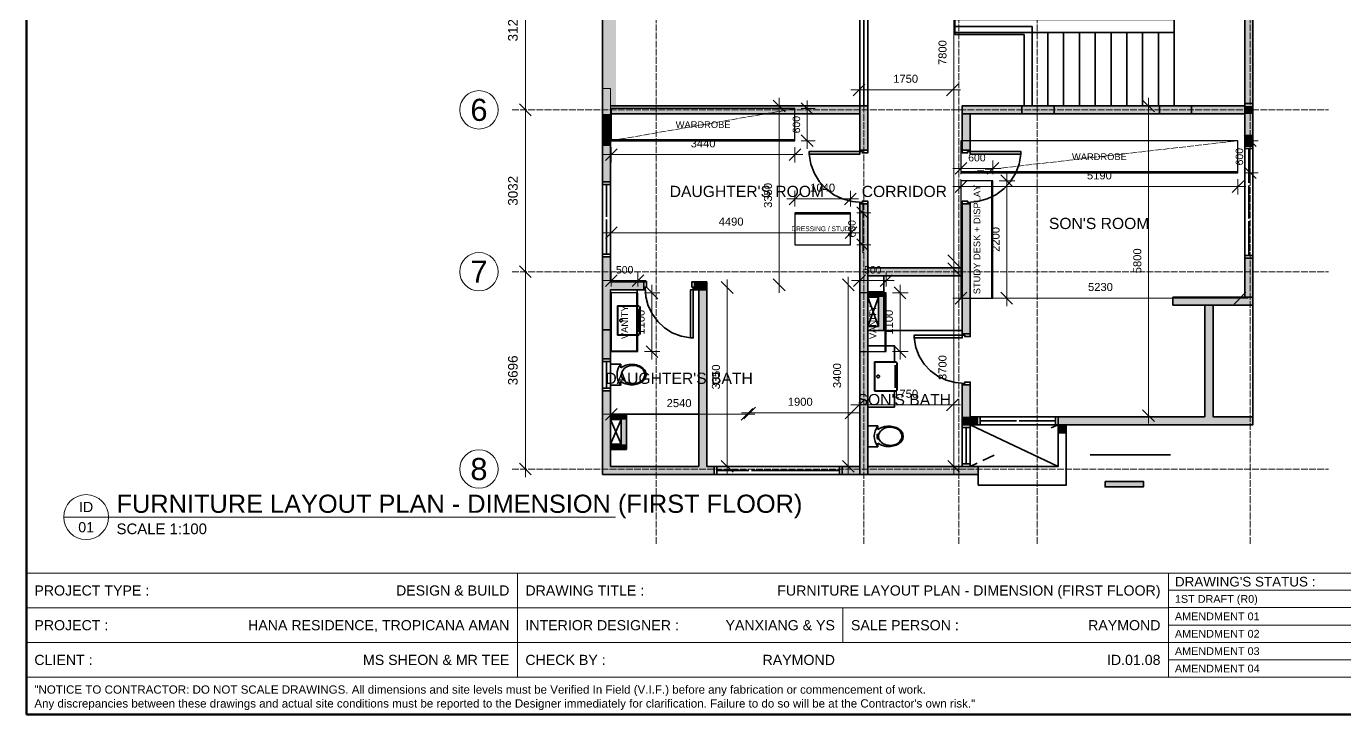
# Model space of a CAD drawing. Header units: millimetres. Extents: x 5 to 415, y 5 to 292.
# Drawn here: x 5 to 252, y 5 to 133.9 of the extents above; entities that cross this region are included whole.
import ezdxf
from ezdxf.enums import TextEntityAlignment as Align

# ---------------------------------------------------------------- set-up
doc = ezdxf.new("R2010")
doc.units = ezdxf.units.MM
doc.linetypes.add('DASHED', pattern=[1.524, 1.27, -0.254])
for name, color, linetype, lineweight in [('0-SHEET', 7, 'CONTINUOUS', 50), ('0-TITLE', 7, 'CONTINUOUS', 18), ('0-TITLE-TXT', 7, 'CONTINUOUS', 13), ('A-GRID', 8, 'DASHED', 13), ('A-GRID-TAG', 7, 'CONTINUOUS', 18), ('A-WALL', 250, 'CONTINUOUS', 35), ('A-WALL-FILL', 250, 'CONTINUOUS', 0), ('A-WIND', 7, 'CONTINUOUS', 13), ('I-DIM', 5, 'CONTINUOUS', 13), ('I-JOIN', 6, 'CONTINUOUS', 25), ('I-JOIN-HIDDEN', 6, 'DASHED', 13), ('I-ROOM', 7, 'CONTINUOUS', 13), ('I-TEXT', 7, 'CONTINUOUS', 13)]:
    doc.layers.add(name, color=color, linetype=linetype, lineweight=lineweight)
doc.styles.get("Standard").update_dxf_attribs({"font": 'arial.ttf'})

msp = doc.modelspace()

# ---------------------------------------------------------------- hatches: boundary and pattern name
at = {"layer": 'A-WALL-FILL', "true_color": 0x4d4d4d}
h = msp.add_hatch(color=7, dxfattribs=at)
h.dxf.hatch_style = 1
h.paths.add_polyline_path([(115.45, 176.39), (112.97, 176.39), (115.45, 119.01), (115.45, 176.39)])
h = msp.add_hatch(color=7, dxfattribs=at)
h.dxf.hatch_style = 1
h.paths.add_polyline_path([(112.97, 176.39), (115.45, 119.01), (112.97, 119.01), (112.97, 176.39)])
h = msp.add_hatch(color=7, dxfattribs=at)
h.dxf.hatch_style = 1
h.paths.add_polyline_path([(234.8, 148.73), (233.3, 148.73), (234.8, 119.01), (234.8, 148.73)])
h = msp.add_hatch(color=7, dxfattribs=at)
h.dxf.hatch_style = 1
h.paths.add_polyline_path([(233.3, 148.73), (234.8, 119.01), (233.3, 119.01), (233.3, 148.73)])
h = msp.add_hatch(color=7, dxfattribs=at)
h.dxf.hatch_style = 1
h.paths.add_polyline_path([(114.47, 114.28), (114.47, 122.28), (112.97, 114.28), (114.47, 114.28)])
h = msp.add_hatch(color=7, dxfattribs=at)
h.dxf.hatch_style = 1
h.paths.add_polyline_path([(114.47, 122.28), (112.97, 114.28), (112.97, 122.28), (114.47, 122.28)])
h = msp.add_hatch(color=7, dxfattribs=at)
h.dxf.hatch_style = 1
h.paths.add_polyline_path([(161.14, 119.01), (112.97, 119.01), (161.14, 117.51), (161.14, 119.01)])
h = msp.add_hatch(color=7, dxfattribs=at)
h.dxf.hatch_style = 1
h.paths.add_polyline_path([(112.97, 119.01), (161.14, 117.51), (112.97, 117.51), (112.97, 119.01)])
h = msp.add_hatch(color=7, dxfattribs=at)
h.dxf.hatch_style = 1
h.paths.add_polyline_path([(162.64, 119.01), (161.14, 119.01), (162.64, 110.71), (162.64, 119.01)])
h = msp.add_hatch(color=7, dxfattribs=at)
h.dxf.hatch_style = 1
h.paths.add_polyline_path([(161.14, 119.01), (162.64, 110.71), (161.14, 110.71), (161.14, 119.01)])
h = msp.add_hatch(color=7, dxfattribs=at)
h.dxf.hatch_style = 1
h.paths.add_polyline_path([(191.54, 119.01), (180.34, 119.01), (191.54, 117.51), (191.54, 119.01)])
h = msp.add_hatch(color=7, dxfattribs=at)
h.dxf.hatch_style = 1
h.paths.add_polyline_path([(180.34, 119.01), (191.54, 117.51), (180.34, 117.51), (180.34, 119.01)])
h = msp.add_hatch(color=7, dxfattribs=at)
h.dxf.hatch_style = 1
h.paths.add_polyline_path([(197.55, 117.51), (197.55, 119.01), (191.54, 117.51), (197.55, 117.51)])
h = msp.add_hatch(color=7, dxfattribs=at)
h.dxf.hatch_style = 1
h.paths.add_polyline_path([(197.55, 119.01), (191.54, 117.51), (191.54, 119.01), (197.55, 119.01)])
h = msp.add_hatch(color=7, dxfattribs=at)
h.dxf.hatch_style = 1
h.paths.add_polyline_path([(217.3, 119.01), (197.55, 119.01), (217.3, 117.51), (217.3, 119.01)])
h = msp.add_hatch(color=7, dxfattribs=at)
h.dxf.hatch_style = 1
h.paths.add_polyline_path([(197.55, 119.01), (217.3, 117.51), (197.55, 117.51), (197.55, 119.01)])
h = msp.add_hatch(color=7, dxfattribs=at)
h.dxf.hatch_style = 1
h.paths.add_polyline_path([(223.3, 117.51), (223.3, 119.01), (217.3, 117.51), (223.3, 117.51)])
h = msp.add_hatch(color=7, dxfattribs=at)
h.dxf.hatch_style = 1
h.paths.add_polyline_path([(223.3, 119.01), (217.3, 117.51), (217.3, 119.01), (223.3, 119.01)])
h = msp.add_hatch(color=7, dxfattribs=at)
h.dxf.hatch_style = 1
h.paths.add_polyline_path([(233.3, 119.01), (223.3, 119.01), (233.3, 117.51), (233.3, 119.01)])
h = msp.add_hatch(color=7, dxfattribs=at)
h.dxf.hatch_style = 1
h.paths.add_polyline_path([(223.3, 119.01), (233.3, 117.51), (223.3, 117.51), (223.3, 119.01)])
h = msp.add_hatch(color=7, dxfattribs=at)
h.dxf.hatch_style = 1
h.paths.add_polyline_path([(233.3, 113.49), (234.8, 113.49), (233.3, 119.48), (233.3, 113.49)])
h = msp.add_hatch(color=7, dxfattribs=at)
h.dxf.hatch_style = 1
h.paths.add_polyline_path([(234.8, 113.49), (233.3, 119.48), (234.8, 119.48), (234.8, 113.49)])
h = msp.add_hatch(color=7, dxfattribs=at)
h.dxf.hatch_style = 1
h.paths.add_polyline_path([(234.8, 119.01), (233.3, 119.01), (234.8, 117.51), (234.8, 119.01)])
h = msp.add_hatch(color=7, dxfattribs=at)
h.dxf.hatch_style = 1
h.paths.add_polyline_path([(233.3, 119.01), (234.8, 117.51), (233.3, 117.51), (233.3, 119.01)])
h = msp.add_hatch(color=7, dxfattribs=at)
h.dxf.hatch_style = 1
h.paths.add_polyline_path([(114.47, 117.51), (112.97, 117.51), (114.47, 114.75), (114.47, 117.51)])
h = msp.add_hatch(color=7, dxfattribs=at)
h.dxf.hatch_style = 1
h.paths.add_polyline_path([(112.97, 117.51), (114.47, 114.75), (112.97, 114.75), (112.97, 117.51)])
h = msp.add_hatch(color=7, dxfattribs=at)
h.dxf.hatch_style = 1
h.paths.add_polyline_path([(181.84, 117.51), (180.34, 117.51), (181.84, 110.71), (181.84, 117.51)])
h = msp.add_hatch(color=7, dxfattribs=at)
h.dxf.hatch_style = 1
h.paths.add_polyline_path([(180.34, 117.51), (181.84, 110.71), (180.34, 110.71), (180.34, 117.51)])
h = msp.add_hatch(color=7, dxfattribs=at)
h.dxf.hatch_style = 1
h.paths.add_polyline_path([(234.8, 117.51), (233.3, 117.51), (234.8, 111.5), (234.8, 117.51)])
h = msp.add_hatch(color=7, dxfattribs=at)
h.dxf.hatch_style = 1
h.paths.add_polyline_path([(233.3, 117.51), (234.8, 111.5), (233.3, 111.5), (233.3, 117.51)])
h = msp.add_hatch(color=7, dxfattribs=at)
h.dxf.hatch_style = 1
h.paths.add_polyline_path([(114.47, 114.75), (112.97, 114.75), (114.47, 114.28), (114.47, 114.75)])
h = msp.add_hatch(color=7, dxfattribs=at)
h.dxf.hatch_style = 1
h.paths.add_polyline_path([(112.97, 114.75), (114.47, 114.28), (112.97, 114.28), (112.97, 114.75)])
h = msp.add_hatch(color=7, dxfattribs=at)
h.dxf.hatch_style = 1
h.paths.add_polyline_path([(114.47, 114.28), (112.97, 114.28), (114.47, 111.5), (114.47, 114.28)])
h = msp.add_hatch(color=7, dxfattribs=at)
h.dxf.hatch_style = 1
h.paths.add_polyline_path([(112.97, 114.28), (114.47, 111.5), (112.97, 111.5), (112.97, 114.28)])
h = msp.add_hatch(color=7, dxfattribs=at)
h.dxf.hatch_style = 1
h.paths.add_polyline_path([(114.47, 111.5), (112.97, 111.5), (114.47, 104.77), (114.47, 111.5)])
h = msp.add_hatch(color=7, dxfattribs=at)
h.dxf.hatch_style = 1
h.paths.add_polyline_path([(112.97, 111.5), (114.47, 104.77), (112.97, 104.77), (112.97, 111.5)])
h = msp.add_hatch(color=7, dxfattribs=at)
h.dxf.hatch_style = 1
h.paths.add_polyline_path([(234.8, 113.49), (233.3, 113.49), (234.8, 111.5), (234.8, 113.49)])
h = msp.add_hatch(color=7, dxfattribs=at)
h.dxf.hatch_style = 1
h.paths.add_polyline_path([(233.3, 113.49), (234.8, 111.5), (233.3, 111.5), (233.3, 113.49)])
h = msp.add_hatch(color=7, dxfattribs=at)
h.dxf.hatch_style = 1
h.paths.add_polyline_path([(162.64, 100.7), (161.14, 100.7), (162.64, 49.99), (162.64, 100.7)])
h = msp.add_hatch(color=7, dxfattribs=at)
h.dxf.hatch_style = 1
h.paths.add_polyline_path([(161.14, 100.7), (162.64, 49.99), (161.14, 49.99), (161.14, 100.7)])
h = msp.add_hatch(color=7, dxfattribs=at)
h.dxf.hatch_style = 1
h.paths.add_polyline_path([(181.84, 100.7), (180.34, 100.7), (181.84, 76.3), (181.84, 100.7)])
h = msp.add_hatch(color=7, dxfattribs=at)
h.dxf.hatch_style = 1
h.paths.add_polyline_path([(180.34, 100.7), (181.84, 76.3), (180.34, 76.3), (180.34, 100.7)])
h = msp.add_hatch(color=7, dxfattribs=at)
h.dxf.hatch_style = 1
h.paths.add_polyline_path([(114.47, 90.77), (112.97, 90.77), (114.47, 86.07), (114.47, 90.77)])
h = msp.add_hatch(color=7, dxfattribs=at)
h.dxf.hatch_style = 1
h.paths.add_polyline_path([(112.97, 90.77), (114.47, 86.07), (112.97, 86.07), (112.97, 90.77)])
h = msp.add_hatch(color=7, dxfattribs=at)
h.dxf.hatch_style = 1
h.paths.add_polyline_path([(234.8, 90.5), (233.3, 90.5), (234.8, 83.2), (234.8, 90.5)])
h = msp.add_hatch(color=7, dxfattribs=at)
h.dxf.hatch_style = 1
h.paths.add_polyline_path([(233.3, 90.5), (234.8, 83.2), (233.3, 83.2), (233.3, 90.5)])
h = msp.add_hatch(color=7, dxfattribs=at)
h.dxf.hatch_style = 1
h.paths.add_polyline_path([(180.34, 88.7), (162.64, 88.7), (180.34, 87.2), (180.34, 88.7)])
h = msp.add_hatch(color=7, dxfattribs=at)
h.dxf.hatch_style = 1
h.paths.add_polyline_path([(162.64, 88.7), (180.34, 87.2), (162.64, 87.2), (162.64, 88.7)])
h = msp.add_hatch(color=7, dxfattribs=at)
h.dxf.hatch_style = 1
h.paths.add_polyline_path([(120.71, 86.07), (112.97, 86.07), (120.71, 84.57), (120.71, 86.07)])
h = msp.add_hatch(color=7, dxfattribs=at)
h.dxf.hatch_style = 1
h.paths.add_polyline_path([(112.97, 86.07), (120.71, 84.57), (112.97, 84.57), (112.97, 86.07)])
h = msp.add_hatch(color=7, dxfattribs=at)
h.dxf.hatch_style = 1
h.paths.add_polyline_path([(114.47, 84.57), (112.97, 84.57), (114.47, 77.06), (114.47, 84.57)])
h = msp.add_hatch(color=7, dxfattribs=at)
h.dxf.hatch_style = 1
h.paths.add_polyline_path([(112.97, 84.57), (114.47, 77.06), (112.97, 77.06), (112.97, 84.57)])
h = msp.add_hatch(color=7, dxfattribs=at)
h.dxf.hatch_style = 1
h.paths.add_polyline_path([(132.52, 86.07), (130.21, 86.07), (132.52, 84.57), (132.52, 86.07)])
h = msp.add_hatch(color=7, dxfattribs=at)
h.dxf.hatch_style = 1
h.paths.add_polyline_path([(130.21, 86.07), (132.52, 84.57), (130.21, 84.57), (130.21, 86.07)])
h = msp.add_hatch(color=7, dxfattribs=at)
h.dxf.hatch_style = 1
h.paths.add_polyline_path([(132.52, 84.57), (131.02, 84.57), (132.52, 51.49), (132.52, 84.57)])
h = msp.add_hatch(color=7, dxfattribs=at)
h.dxf.hatch_style = 1
h.paths.add_polyline_path([(131.02, 84.57), (132.52, 51.49), (131.02, 51.49), (131.02, 84.57)])
h = msp.add_hatch(color=7, dxfattribs=at)
h.dxf.hatch_style = 1
h.paths.add_polyline_path([(165.64, 84.2), (162.64, 84.2), (165.64, 83.2), (165.64, 84.2)])
h = msp.add_hatch(color=7, dxfattribs=at)
h.dxf.hatch_style = 1
h.paths.add_polyline_path([(162.64, 84.2), (165.64, 83.2), (162.64, 83.2), (162.64, 84.2)])
h = msp.add_hatch(color=7, dxfattribs=at)
h.dxf.hatch_style = 1
h.paths.add_polyline_path([(165.64, 83.2), (164.64, 83.2), (165.64, 76.95), (165.64, 83.2)])
h = msp.add_hatch(color=7, dxfattribs=at)
h.dxf.hatch_style = 1
h.paths.add_polyline_path([(164.64, 83.2), (165.64, 76.95), (164.64, 76.95), (164.64, 83.2)])
h = msp.add_hatch(color=7, dxfattribs=at)
h.dxf.hatch_style = 1
h.paths.add_polyline_path([(234.8, 83.19), (219.8, 83.19), (234.8, 81.7), (234.8, 83.19)])
h = msp.add_hatch(color=7, dxfattribs=at)
h.dxf.hatch_style = 1
h.paths.add_polyline_path([(219.8, 83.19), (234.8, 81.7), (219.8, 81.7), (219.8, 83.19)])
h = msp.add_hatch(color=7, dxfattribs=at)
h.dxf.hatch_style = 1
h.paths.add_polyline_path([(227.34, 81.7), (225.83, 81.7), (227.34, 66.8), (227.34, 81.7)])
h = msp.add_hatch(color=7, dxfattribs=at)
h.dxf.hatch_style = 1
h.paths.add_polyline_path([(225.83, 81.7), (227.34, 66.8), (225.83, 66.8), (225.83, 81.7)])
h = msp.add_hatch(color=7, dxfattribs=at)
h.dxf.hatch_style = 1
h.paths.add_polyline_path([(234.8, 83.2), (231.06, 83.2), (234.8, 83.19), (234.8, 83.2)])
h = msp.add_hatch(color=7, dxfattribs=at)
h.dxf.hatch_style = 1
h.paths.add_polyline_path([(231.06, 83.2), (234.8, 83.19), (231.06, 83.19), (231.06, 83.2)])
h = msp.add_hatch(color=7, dxfattribs=at)
h.dxf.hatch_style = 1
h.paths.add_polyline_path([(114.47, 77.06), (112.97, 77.06), (114.47, 71.67), (114.47, 77.06)])
h = msp.add_hatch(color=7, dxfattribs=at)
h.dxf.hatch_style = 1
h.paths.add_polyline_path([(112.97, 77.06), (114.47, 71.67), (112.97, 71.67), (112.97, 77.06)])
h = msp.add_hatch(color=7, dxfattribs=at)
h.dxf.hatch_style = 1
h.paths.add_polyline_path([(181.84, 66.8), (180.34, 66.8), (181.84, 60.79), (181.84, 66.8)])
h = msp.add_hatch(color=7, dxfattribs=at)
h.dxf.hatch_style = 1
h.paths.add_polyline_path([(180.34, 66.8), (181.84, 60.79), (180.34, 60.79), (180.34, 66.8)])
h = msp.add_hatch(color=7, dxfattribs=at)
h.dxf.hatch_style = 1
h.paths.add_polyline_path([(227.34, 66.8), (225.83, 66.8), (227.34, 60.79), (227.34, 66.8)])
h = msp.add_hatch(color=7, dxfattribs=at)
h.dxf.hatch_style = 1
h.paths.add_polyline_path([(225.83, 66.8), (227.34, 60.79), (225.83, 60.79), (225.83, 66.8)])
h = msp.add_hatch(color=7, dxfattribs=at)
h.dxf.hatch_style = 1
h.paths.add_polyline_path([(114.47, 65.67), (112.97, 65.67), (114.47, 51.49), (114.47, 65.67)])
h = msp.add_hatch(color=7, dxfattribs=at)
h.dxf.hatch_style = 1
h.paths.add_polyline_path([(112.97, 65.67), (114.47, 51.49), (112.97, 51.49), (112.97, 65.67)])
h = msp.add_hatch(color=7, dxfattribs=at)
h.dxf.hatch_style = 1
h.paths.add_polyline_path([(117.47, 61.27), (114.47, 61.27), (117.47, 60.26), (117.47, 61.27)])
h = msp.add_hatch(color=7, dxfattribs=at)
h.dxf.hatch_style = 1
h.paths.add_polyline_path([(114.47, 61.27), (117.47, 60.26), (114.47, 60.26), (114.47, 61.27)])
h = msp.add_hatch(color=7, dxfattribs=at)
h.dxf.hatch_style = 1
h.paths.add_polyline_path([(117.47, 60.26), (116.46, 60.26), (117.47, 60.26)])
h = msp.add_hatch(color=7, dxfattribs=at)
h.dxf.hatch_style = 1
h.paths.add_polyline_path([(116.46, 60.26), (117.47, 60.26), (116.97, 60.26), (116.46, 60.26)])
h = msp.add_hatch(color=7, dxfattribs=at)
h.dxf.hatch_style = 1
h.paths.add_polyline_path([(116.97, 60.26), (116.46, 60.26), (117.47, 60.25), (116.97, 60.26)])
h = msp.add_hatch(color=7, dxfattribs=at)
h.dxf.hatch_style = 1
h.paths.add_polyline_path([(116.46, 60.26), (117.47, 60.25), (116.46, 60.25), (116.46, 60.26)])
h = msp.add_hatch(color=7, dxfattribs=at)
h.dxf.hatch_style = 1
h.paths.add_polyline_path([(117.47, 60.25), (116.46, 60.25), (117.47, 55.65), (117.47, 60.25)])
h = msp.add_hatch(color=7, dxfattribs=at)
h.dxf.hatch_style = 1
h.paths.add_polyline_path([(116.46, 60.25), (117.47, 55.65), (116.46, 55.65), (116.46, 60.25)])
h = msp.add_hatch(color=7, dxfattribs=at)
h.dxf.hatch_style = 1
h.paths.add_polyline_path([(117.47, 60.26), (117.47, 60.25), (117.47, 60.26)])
h = msp.add_hatch(color=7, dxfattribs=at)
h.dxf.hatch_style = 1
h.paths.add_polyline_path([(183.24, 60.79), (180.34, 60.79), (183.24, 59.29), (183.24, 60.79)])
h = msp.add_hatch(color=7, dxfattribs=at)
h.dxf.hatch_style = 1
h.paths.add_polyline_path([(180.34, 60.79), (183.24, 59.29), (180.34, 59.29), (180.34, 60.79)])
h = msp.add_hatch(color=7, dxfattribs=at)
h.dxf.hatch_style = 1
h.paths.add_polyline_path([(234.8, 60.79), (198.33, 60.79), (234.8, 59.29), (234.8, 60.79)])
h = msp.add_hatch(color=7, dxfattribs=at)
h.dxf.hatch_style = 1
h.paths.add_polyline_path([(198.33, 60.79), (234.8, 59.29), (198.33, 59.29), (198.33, 60.79)])
h = msp.add_hatch(color=7, dxfattribs=at)
h.dxf.hatch_style = 1
h.paths.add_polyline_path([(199.83, 59.29), (198.33, 59.29), (199.83, 57.77), (199.83, 59.29)])
h = msp.add_hatch(color=7, dxfattribs=at)
h.dxf.hatch_style = 1
h.paths.add_polyline_path([(198.33, 59.29), (199.83, 57.77), (198.33, 57.77), (198.33, 59.29)])
h = msp.add_hatch(color=7, dxfattribs=at)
h.dxf.hatch_style = 1
h.paths.add_polyline_path([(117.47, 55.65), (114.47, 55.65), (117.47, 54.65), (117.47, 55.65)])
h = msp.add_hatch(color=7, dxfattribs=at)
h.dxf.hatch_style = 1
h.paths.add_polyline_path([(114.47, 55.65), (117.47, 54.65), (114.47, 54.65), (114.47, 55.65)])
h = msp.add_hatch(color=7, dxfattribs=at)
h.dxf.hatch_style = 1
h.paths.add_polyline_path([(133.87, 51.49), (112.97, 51.49), (133.87, 49.99), (133.87, 51.49)])
h = msp.add_hatch(color=7, dxfattribs=at)
h.dxf.hatch_style = 1
h.paths.add_polyline_path([(112.97, 51.49), (133.87, 49.99), (112.97, 49.99), (112.97, 51.49)])
h = msp.add_hatch(color=7, dxfattribs=at)
h.dxf.hatch_style = 1
h.paths.add_polyline_path([(161.14, 51.49), (157.87, 51.49), (161.14, 49.99), (161.14, 51.49)])
h = msp.add_hatch(color=7, dxfattribs=at)
h.dxf.hatch_style = 1
h.paths.add_polyline_path([(157.87, 51.49), (161.14, 49.99), (157.87, 49.99), (157.87, 51.49)])
h = msp.add_hatch(color=7, dxfattribs=at)
h.dxf.hatch_style = 1
h.paths.add_polyline_path([(183.34, 51.49), (162.64, 51.49), (183.34, 49.99), (183.34, 51.49)])
h = msp.add_hatch(color=7, dxfattribs=at)
h.dxf.hatch_style = 1
h.paths.add_polyline_path([(162.64, 51.49), (183.34, 49.99), (162.64, 49.99), (162.64, 51.49)])
h = msp.add_hatch(color=7, dxfattribs=at)
h.dxf.hatch_style = 1
h.paths.add_polyline_path([(214.3, 48.67), (207.11, 48.67), (214.3, 47.64), (214.3, 48.67)])
h = msp.add_hatch(color=7, dxfattribs=at)
h.dxf.hatch_style = 1
h.paths.add_polyline_path([(207.11, 48.67), (214.3, 47.64), (207.11, 47.64), (207.11, 48.67)])

# ---------------------------------------------------------------- linework, layer by layer
at = {"layer": '0-SHEET'}
msp.add_lwpolyline([(5, 5), (415, 5), (415, 292), (5, 292)], close=True, dxfattribs=at)
at = {"layer": '0-TITLE'}
for p, q in [((5, 31.5), (415, 31.5)), ((97, 12), (97, 31.5)), ((219, 12), (219, 31.5)), ((219, 28.3), (287, 28.3)), ((5, 25), (219, 25)), ((158, 18.5), (158, 25)), ((219, 25.04), (287, 25.04)), ((219, 21.78), (287, 21.78)), ((5, 18.5), (219, 18.5)), ((219, 18.52), (287, 18.52)), ((219, 15.26), (287, 15.26)), ((5, 12), (415, 12))]:
    msp.add_line(p, q, dxfattribs=at)
at = {"layer": 'A-GRID'}
for p, q in [((123, 37), (123, 272)), ((161.9, 37), (161.9, 272)), ((179.7, 37), (179.7, 272)), ((194.4, 37), (194.4, 272)), ((234.3, 37), (234.3, 272)), ((96, 118.28), (249, 118.28)), ((96, 87.96), (249, 87.96)), ((96, 51), (249, 51))]:
    msp.add_line(p, q, dxfattribs=at)
at = {"layer": 'A-GRID-TAG'}
for centre in [(89.8, 118.28), (89.8, 87.96), (89.8, 51)]:
    msp.add_circle(centre, 3.6, dxfattribs=at)
at = {"layer": 'A-WALL'}
for points in [[(112.97, 49.99), (112.97, 201.88)], [(234.8, 117.51), (234.8, 171.24)], [(115.45, 166.43), (161.89, 166.43), (161.89, 119.01)], [(161.14, 165.68), (161.14, 119.01), (161.14, 110.71)], [(162.64, 167.18), (162.64, 110.71)], [(233.3, 148.73), (233.3, 119.01)], [(178.95, 135.22), (178.95, 132.77), (220.05, 132.77), (220.05, 135.22), (178.95, 135.22)], [(193.44, 133.91), (178.95, 133.91), (178.95, 132.4)], [(193.44, 119.01), (193.44, 133.91)], [(191.94, 132.4), (178.95, 132.4)], [(180.34, 119.01), (191.94, 119.01), (191.94, 132.4)], [(196.39, 132.77), (196.39, 119.01), (193.44, 119.01), (193.44, 132.77), (196.39, 132.77)], [(199.35, 132.77), (199.35, 119.01), (196.39, 119.01), (196.39, 132.77), (199.35, 132.77)], [(202.31, 132.77), (202.31, 119.01), (199.35, 119.01), (199.35, 132.77), (202.31, 132.77)], [(205.27, 132.77), (205.27, 119.01), (202.31, 119.01), (202.31, 132.77), (205.27, 132.77)], [(208.23, 132.77), (208.23, 119.01), (205.27, 119.01), (205.27, 132.77), (208.23, 132.77)], [(211.18, 132.77), (211.18, 119.01), (208.23, 119.01), (208.23, 132.77), (211.18, 132.77)], [(214.14, 132.77), (214.14, 119.01), (211.18, 119.01), (211.18, 132.77), (214.14, 132.77)], [(217.1, 132.77), (217.1, 119.01), (214.14, 119.01), (214.14, 132.77), (217.1, 132.77)], [(220.05, 132.77), (220.05, 119.01), (217.1, 119.01), (217.1, 132.77), (220.05, 132.77)], [(162.64, 119.01), (114.47, 119.01)], [(233.3, 119.01), (180.34, 119.01)], [(180.34, 110.71), (180.34, 119.01)], [(197.55, 117.51), (191.54, 117.51), (191.54, 119.01), (197.55, 119.01), (197.55, 117.51)], [(223.3, 117.51), (217.3, 117.51), (217.3, 119.01), (223.3, 119.01), (223.3, 117.51)], [(223.3, 117.51), (223.3, 119.01)], [(233.3, 113.49), (233.3, 119.48), (234.8, 119.48), (234.8, 113.49), (233.3, 113.49)], [(233.3, 119.01), (233.3, 83.2)], [(161.14, 117.51), (114.47, 117.51)], [(114.47, 86.07), (114.47, 117.51)], [(233.3, 117.51), (180.34, 117.51)], [(181.84, 110.71), (181.84, 117.51)], [(191.34, 117.51), (198.84, 117.51)], [(233.3, 118.49), (233.3, 116.99)], [(234.8, 117.51), (234.8, 81.7)], [(233.3, 111.5), (234.8, 111.5)], [(233.3, 111.01), (233.3, 111.5), (234.8, 111.5), (234.8, 111.01), (233.3, 111.01)], [(151.64, 109.96), (161.14, 109.96), (161.14, 110.45), (151.64, 110.45), (151.64, 109.96)], [(151.64, 109.96), (151.97, 108.08), (152.64, 106.34), (153.61, 104.8), (154.85, 103.46), (156.3, 102.38), (157.94, 101.58), (159.74, 101.09), (161.64, 100.95)], [(162.64, 110.71), (161.14, 110.71)], [(162.64, 110.71), (161.14, 110.71), (161.14, 110.45), (161.65, 110.45), (161.65, 110.2), (162.64, 110.2), (162.64, 110.71)], [(181.84, 110.71), (180.34, 110.71)], [(180.34, 110.71), (181.84, 110.71), (181.84, 110.45), (181.34, 110.45), (181.34, 110.2), (180.34, 110.2), (180.34, 110.71)], [(181.33, 100.95), (183.23, 101.09), (185.03, 101.58), (186.67, 102.38), (188.12, 103.46), (189.36, 104.8), (190.33, 106.34), (191, 108.08), (191.33, 109.96)], [(191.34, 109.96), (181.84, 109.96), (181.84, 110.45), (191.34, 110.45), (191.34, 109.96)], [(234.05, 111.01), (234.05, 104.58)], [(112.97, 104.77), (114.47, 104.77), (114.47, 90.77), (112.97, 90.77), (112.97, 104.77)], [(114.47, 104.28), (114.47, 104.77), (112.97, 104.77), (112.97, 104.28), (114.47, 104.28)], [(113.72, 104.28), (113.72, 98.27)], [(234.05, 104.09), (234.05, 97.92)], [(162.64, 100.7), (161.14, 100.7), (161.14, 100.95), (161.65, 100.95), (161.65, 101.2), (162.64, 101.2), (162.64, 100.7)], [(161.14, 100.7), (161.14, 49.99)], [(162.64, 100.7), (161.14, 100.7)], [(161.14, 100.7), (161.14, 95.7)], [(162.64, 100.7), (162.64, 49.99)], [(180.34, 100.7), (181.84, 100.7), (181.84, 100.95), (181.34, 100.95), (181.34, 101.2), (180.34, 101.2), (180.34, 100.7)], [(180.34, 75.55), (180.34, 100.7)], [(180.34, 100.7), (181.84, 100.7)], [(180.34, 100.7), (181.84, 100.7)], [(181.84, 75.8), (181.84, 100.7)], [(113.72, 97.77), (113.72, 91.27)], [(234.05, 97.42), (234.05, 91)], [(114.47, 90.77), (114.47, 91.27), (112.97, 91.27), (112.97, 90.77), (114.47, 90.77)], [(233.3, 90.5), (233.3, 91), (234.8, 91), (234.8, 90.5), (233.3, 90.5)], [(234.8, 90.5), (233.3, 90.5)], [(180.34, 88.7), (162.64, 88.7)], [(180.34, 87.2), (162.64, 87.2)], [(165.64, 84.2), (162.64, 84.2), (162.64, 87.2), (165.64, 87.2), (165.64, 84.2)], [(121.2, 86.07), (114.47, 86.07)], [(120.95, 84.57), (114.47, 84.57)], [(131.02, 51.49), (114.47, 51.49), (114.47, 84.57)], [(119.47, 81.57), (119.47, 84.57), (114.47, 84.57), (114.47, 73.07), (119.47, 73.07), (119.47, 76.07)], [(120.71, 86.07), (120.71, 84.57), (120.95, 84.57), (120.95, 85.07), (121.2, 85.07), (121.2, 86.07), (120.71, 86.07)], [(120.95, 85.07), (121.07, 83.27), (121.53, 81.57), (122.29, 80.02), (123.31, 78.63), (124.57, 77.46), (126.03, 76.54), (127.67, 75.9), (129.45, 75.57)], [(132.52, 84.57), (129.46, 84.57)], [(129.46, 75.57), (129.46, 84.57), (129.96, 84.57), (129.96, 75.57), (129.46, 75.57)], [(132.52, 86.07), (129.7, 86.07)], [(130.21, 86.07), (130.21, 84.57), (129.96, 84.57), (129.96, 85.07), (129.7, 85.07), (129.7, 86.07), (130.21, 86.07)], [(131.02, 51.49), (131.02, 84.57)], [(132.52, 51.49), (132.52, 86.07)], [(165.64, 76.95), (162.64, 76.95), (162.64, 84.2), (165.64, 84.2), (165.64, 76.95)], [(115.84, 81.57), (115.82, 81.57), (115.8, 81.57), (115.78, 81.56), (115.77, 81.55), (115.76, 81.53), (115.75, 81.51), (115.74, 81.5), (115.74, 81.48)], [(119.84, 81.57), (115.84, 81.57)], [(164.64, 77.7), (162.64, 77.7), (162.64, 83.2), (164.64, 83.2), (164.64, 77.7)], [(164.64, 77.7), (162.64, 83.2)], [(162.64, 77.7), (164.64, 83.2)], [(234.8, 83.2), (219.8, 83.2)], [(219.8, 83.2), (219.8, 81.7)], [(219.8, 81.7), (234.8, 81.7)], [(225.83, 81.7), (225.83, 60.79)], [(227.34, 81.7), (227.34, 60.79)], [(234.8, 60.79), (234.8, 81.7), (227.34, 81.7), (227.34, 60.79), (234.8, 60.79)], [(115.75, 81.47), (115.75, 76.17)], [(115.84, 81.5), (115.83, 81.5), (115.83, 81.5), (115.82, 81.5), (115.82, 81.5), (115.81, 81.49), (115.81, 81.49), (115.81, 81.48), (115.81, 81.48)], [(115.82, 81.47), (115.82, 76.17)], [(119.84, 81.5), (115.84, 81.5)], [(116.42, 79.08), (116.37, 79.07), (116.32, 79.06), (116.28, 79.04), (116.25, 79.01), (116.22, 78.97), (116.19, 78.93), (116.18, 78.88), (116.17, 78.83), (116.18, 78.78), (116.19, 78.73), (116.22, 78.69), (116.25, 78.65), (116.28, 78.62), (116.32, 78.6), (116.37, 78.59), (116.42, 78.58), (116.47, 78.59), (116.52, 78.6), (116.56, 78.62), (116.6, 78.65), (116.63, 78.69), (116.65, 78.73), (116.67, 78.78), (116.67, 78.83), (116.67, 78.88), (116.65, 78.93), (116.63, 78.97), (116.6, 79.01), (116.56, 79.04), (116.52, 79.06), (116.47, 79.07), (116.42, 79.08)], [(119.59, 76.72), (119.59, 80.92)], [(119.66, 76.72), (119.66, 80.92)], [(119.92, 76.22), (119.92, 81.42)], [(119.99, 76.22), (119.99, 81.42)], [(114.47, 77.06), (112.97, 77.06), (112.97, 71.67), (114.47, 71.67), (114.47, 77.06)], [(165.64, 76.95), (180.34, 76.95)], [(115.74, 76.18), (115.74, 76.16), (115.75, 76.14), (115.76, 76.12), (115.77, 76.11), (115.78, 76.09), (115.8, 76.08), (115.82, 76.08), (115.84, 76.08)], [(115.81, 76.18), (115.81, 76.17), (115.81, 76.16), (115.81, 76.16), (115.82, 76.16), (115.82, 76.15), (115.83, 76.15), (115.83, 76.15), (115.84, 76.15)], [(115.84, 76.14), (119.84, 76.14)], [(115.84, 76.07), (119.84, 76.07)], [(171.33, 75.55), (180.34, 75.55), (180.34, 76.05), (171.33, 76.05), (171.33, 75.55)], [(171.33, 75.55), (171.66, 73.77), (172.3, 72.14), (173.22, 70.67), (174.39, 69.41), (175.78, 68.39), (177.33, 67.63), (179.03, 67.18), (180.84, 67.05)], [(181.84, 76.3), (180.34, 76.3), (180.34, 76.05), (180.83, 76.05), (180.83, 75.8), (181.84, 75.8), (181.84, 76.3)], [(114.47, 71.67), (114.47, 65.67), (112.97, 65.67), (112.97, 71.67), (114.47, 71.67)], [(114.47, 71.16), (114.47, 71.67), (112.97, 71.67), (112.97, 71.16), (114.47, 71.16)], [(167.64, 71.09), (167.64, 74.09), (162.64, 74.09), (162.64, 62.59), (167.64, 62.59), (167.64, 65.59)], [(113.72, 66.16), (113.72, 71.16)], [(114.47, 66.69), (114.47, 70.64)], [(114.47, 70.64), (116.39, 70.64)], [(116.32, 70.54), (116.04, 70.12), (115.84, 69.66), (115.72, 69.18), (115.67, 68.7), (115.72, 68.21), (115.84, 67.73), (116.04, 67.27), (116.32, 66.85)], [(116.39, 70.64), (116.39, 69.95)], [(116.39, 67.44), (116.59, 67.29), (116.81, 67.15), (117.06, 67.04), (117.32, 66.95), (117.59, 66.87), (117.86, 66.82), (118.16, 66.79), (118.44, 66.78), (118.73, 66.8), (119.02, 66.83), (119.29, 66.88), (119.56, 66.96), (119.82, 67.06), (120.06, 67.17), (120.28, 67.31), (120.48, 67.46), (120.65, 67.62), (120.8, 67.8), (120.92, 67.99), (121.01, 68.18), (121.08, 68.38), (121.11, 68.59), (121.11, 68.79), (121.08, 69), (121.01, 69.2), (120.92, 69.39), (120.8, 69.58), (120.65, 69.76), (120.48, 69.92), (120.28, 70.07), (120.06, 70.2), (119.82, 70.32), (119.56, 70.41), (119.29, 70.49), (119.02, 70.55), (118.73, 70.59), (118.44, 70.59), (118.16, 70.59), (117.86, 70.56), (117.59, 70.51), (117.32, 70.43), (117.06, 70.33), (116.81, 70.22), (116.59, 70.09), (116.39, 69.95)], [(116.5, 68.69), (116.51, 68.49), (116.55, 68.29), (116.63, 68.1), (116.73, 67.91), (116.87, 67.74), (117.03, 67.58), (117.21, 67.43), (117.4, 67.3), (117.63, 67.19), (117.86, 67.1), (118.11, 67.04), (118.36, 67), (118.61, 66.98), (118.87, 66.98), (119.13, 67.02), (119.38, 67.07), (119.62, 67.15), (119.85, 67.25), (120.06, 67.36), (120.25, 67.5), (120.42, 67.66), (120.56, 67.82), (120.68, 68), (120.78, 68.19), (120.83, 68.39), (120.86, 68.59), (120.86, 68.79), (120.83, 68.99), (120.78, 69.19), (120.68, 69.38), (120.56, 69.56), (120.42, 69.73), (120.25, 69.88), (120.06, 70.02), (119.85, 70.14), (119.62, 70.23), (119.38, 70.31), (119.13, 70.37), (118.87, 70.39), (118.61, 70.4), (118.36, 70.38), (118.11, 70.34), (117.86, 70.27), (117.63, 70.18), (117.4, 70.08), (117.21, 69.95), (117.03, 69.8), (116.87, 69.65), (116.73, 69.47), (116.63, 69.28), (116.55, 69.09), (116.51, 68.89), (116.5, 68.69)], [(164.01, 71.09), (163.99, 71.09), (163.97, 71.08), (163.96, 71.08), (163.94, 71.06), (163.93, 71.05), (163.92, 71.03), (163.92, 71.01), (163.91, 70.99)], [(163.92, 70.99), (163.92, 65.69)], [(164.01, 71.02), (164.01, 71.02), (164, 71.02), (164, 71.02), (163.99, 71.01), (163.99, 71.01), (163.99, 71), (163.99, 71), (163.99, 70.99)], [(163.99, 70.99), (163.99, 65.69)], [(168.01, 71.09), (164.02, 71.09)], [(168.01, 71.02), (164.02, 71.02)], [(167.77, 66.24), (167.77, 70.44)], [(167.83, 66.24), (167.83, 70.44)], [(168.09, 65.74), (168.09, 70.94)], [(168.16, 65.74), (168.16, 70.94)], [(116.39, 66.69), (114.47, 66.69)], [(116.39, 67.44), (116.39, 66.69)], [(164.6, 68.6), (164.55, 68.59), (164.5, 68.58), (164.46, 68.55), (164.42, 68.52), (164.39, 68.49), (164.37, 68.44), (164.35, 68.4), (164.35, 68.35), (164.35, 68.3), (164.37, 68.25), (164.39, 68.21), (164.42, 68.17), (164.46, 68.14), (164.5, 68.12), (164.55, 68.1), (164.6, 68.1), (164.65, 68.1), (164.69, 68.12), (164.74, 68.14), (164.77, 68.17), (164.8, 68.21), (164.83, 68.25), (164.84, 68.3), (164.85, 68.35), (164.84, 68.4), (164.83, 68.44), (164.8, 68.49), (164.77, 68.52), (164.74, 68.55), (164.69, 68.58), (164.65, 68.59), (164.6, 68.6)], [(181.84, 66.8), (180.34, 66.8), (180.34, 67.05), (180.83, 67.05), (180.83, 67.29), (181.84, 67.29), (181.84, 66.8)], [(180.34, 59.29), (180.34, 67.05)], [(181.84, 60.79), (181.84, 67.29)], [(114.47, 65.67), (114.47, 66.16), (112.97, 66.16), (112.97, 65.67), (114.47, 65.67)], [(163.91, 65.69), (163.92, 65.67), (163.92, 65.66), (163.93, 65.64), (163.94, 65.62), (163.96, 65.61), (163.97, 65.6), (163.99, 65.6), (164.01, 65.59)], [(163.99, 65.69), (163.99, 65.69), (163.99, 65.68), (163.99, 65.68), (163.99, 65.67), (164, 65.67), (164, 65.67), (164.01, 65.67), (164.01, 65.67)], [(164.02, 65.66), (168.01, 65.66)], [(164.02, 65.59), (168.01, 65.59)], [(114.47, 60.26), (114.47, 61.27), (117.47, 61.27), (117.47, 54.65)], [(114.47, 60.26), (116.46, 60.26), (116.46, 55.65), (114.47, 55.65), (114.47, 60.26)], [(114.47, 55.65), (116.46, 60.26)], [(116.46, 55.65), (114.47, 60.26)], [(117.47, 61.27), (131.02, 61.27)], [(227.34, 60.79), (234.8, 60.79), (234.8, 59.29), (180.34, 59.29)], [(180.34, 51.49), (180.34, 59.29)], [(180.34, 58.79), (180.34, 59.29), (181.84, 59.29), (181.84, 58.79), (180.34, 58.79)], [(225.83, 60.79), (181.84, 60.79)], [(181.84, 59.29), (183.24, 59.29), (183.24, 60.79)], [(181.84, 51.49), (181.84, 59.29)], [(181.84, 59.29), (198.33, 51.49)], [(183.73, 59.29), (183.24, 59.29), (183.24, 60.79), (183.73, 60.79), (183.73, 59.29)], [(190.53, 60.04), (183.73, 60.04)], [(197.82, 60.04), (191.03, 60.04)], [(198.33, 59.29), (197.04, 58.69)], [(198.33, 59.29), (197.82, 59.29), (197.82, 60.79), (198.33, 60.79), (198.33, 59.29)], [(198.33, 60.79), (198.33, 59.29)], [(198.33, 57.77), (198.33, 59.29)], [(199.83, 49.99), (199.83, 59.29)], [(162.64, 55.13), (162.64, 59.08)], [(162.64, 59.08), (164.56, 59.08)], [(164.5, 58.98), (164.22, 58.56), (164.01, 58.1), (163.89, 57.62), (163.85, 57.13), (163.89, 56.64), (164.01, 56.16), (164.22, 55.71), (164.5, 55.28)], [(164.42, 56.72), (164.42, 57.47), (164.78, 57.62)], [(164.56, 59.08), (164.56, 58.38)], [(164.56, 55.87), (164.77, 55.72), (164.99, 55.59), (165.23, 55.48), (165.49, 55.38), (165.76, 55.31), (166.04, 55.25), (166.33, 55.22), (166.62, 55.22), (166.91, 55.23), (167.19, 55.26), (167.47, 55.32), (167.74, 55.4), (168, 55.5), (168.23, 55.61), (168.46, 55.74), (168.65, 55.89), (168.83, 56.06), (168.98, 56.23), (169.1, 56.42), (169.19, 56.62), (169.25, 56.82), (169.29, 57.02), (169.29, 57.23), (169.25, 57.44), (169.19, 57.63), (169.1, 57.83), (168.98, 58.01), (168.83, 58.19), (168.65, 58.36), (168.46, 58.51), (168.23, 58.64), (168, 58.75), (167.74, 58.86), (167.47, 58.93), (167.19, 58.98), (166.91, 59.02), (166.62, 59.04), (166.33, 59.02), (166.04, 58.99), (165.76, 58.94), (165.49, 58.86), (165.23, 58.77), (164.99, 58.66), (164.77, 58.53), (164.56, 58.38)], [(164.67, 57.13), (164.69, 56.92), (164.73, 56.72), (164.81, 56.53), (164.91, 56.34), (165.04, 56.17), (165.2, 56.01), (165.38, 55.86), (165.58, 55.74), (165.8, 55.63), (166.03, 55.55), (166.28, 55.48), (166.54, 55.44), (166.79, 55.42), (167.05, 55.43), (167.31, 55.45), (167.56, 55.51), (167.8, 55.59), (168.02, 55.68), (168.23, 55.8), (168.42, 55.93), (168.6, 56.09), (168.74, 56.26), (168.86, 56.44), (168.95, 56.63), (169.01, 56.83), (169.04, 57.02), (169.04, 57.23), (169.01, 57.43), (168.95, 57.62), (168.86, 57.81), (168.74, 58), (168.6, 58.16), (168.42, 58.32), (168.23, 58.45), (168.02, 58.57), (167.8, 58.67), (167.56, 58.75), (167.31, 58.8), (167.05, 58.83), (166.79, 58.83), (166.54, 58.82), (166.28, 58.78), (166.03, 58.71), (165.8, 58.63), (165.58, 58.52), (165.38, 58.39), (165.2, 58.24), (165.04, 58.08), (164.91, 57.91), (164.81, 57.72), (164.73, 57.53), (164.69, 57.33), (164.67, 57.13)], [(181.09, 51.99), (181.09, 58.79)], [(198.33, 57.77), (198.33, 51.49), (183.34, 51.49), (183.34, 49.99), (183.34, 48), (199.83, 48), (199.83, 57.77), (198.33, 57.77)], [(114.47, 55.65), (114.47, 54.65), (117.47, 54.65)], [(164.56, 55.13), (162.64, 55.13)], [(164.81, 56.53), (164.42, 56.72)], [(164.56, 55.87), (164.56, 55.13)], [(180.34, 51.49), (180.34, 51.99), (181.84, 51.99), (181.84, 51.49), (180.34, 51.49)], [(183.12, 52.1), (181.84, 51.49)], [(186.33, 53.62), (184.19, 52.61)], [(204.29, 53.68), (219.36, 53.68)], [(183.34, 49.99), (112.97, 49.99)], [(161.14, 51.49), (132.52, 51.49)], [(134.37, 51.49), (133.87, 51.49), (133.87, 49.99), (134.37, 49.99), (134.37, 51.49)], [(134.37, 50.74), (140.37, 50.74)], [(140.87, 50.74), (157.37, 50.74)], [(157.87, 51.49), (157.37, 51.49), (157.37, 49.99), (157.87, 49.99), (157.87, 51.49)], [(181.84, 51.49), (162.64, 51.49)], [(181.84, 51.49), (198.33, 51.49)], [(207.11, 48.67), (207.11, 47.64), (214.3, 47.64), (214.3, 48.67), (207.11, 48.67)]]:
    msp.add_lwpolyline(points, dxfattribs=at)
at = {"layer": 'A-WIND'}
msp.add_lwpolyline([(114.47, 122.28), (114.47, 114.28), (112.97, 114.28), (112.97, 122.28), (114.47, 122.28)], dxfattribs=at)
at = {"layer": 'I-DIM', "color": 5}
for p, q in [((178.75, 88.5), (178.75, 169.5)), ((159.5, 122), (180, 122)), ((159.9, 120.9), (162.1, 123.1)), ((177.4, 120.9), (179.6, 123.1)), ((147.15, 117.9), (144.95, 120.1)), ((146.05, 84), (146.05, 120.5)), ((216.35, 117.9), (214.15, 120.1)), ((215.25, 59.5), (215.25, 120.5)), ((113.5, 94.15), (115.7, 96.35)), ((158.4, 94.15), (160.6, 96.35)), ((113.1, 95.25), (161, 95.25)), ((179.85, 88.9), (177.65, 91.1)), ((179.85, 87.4), (177.65, 89.6)), ((178.75, 50), (178.75, 90)), ((136.3, 50), (136.3, 86.5)), ((147.15, 84.4), (144.95, 86.6)), ((160.1, 84.4), (157.9, 86.6)), ((159, 50), (159, 87)), ((137.4, 83.9), (135.2, 86.1)), ((179, 81.9), (181.2, 84.1)), ((231.3, 81.9), (233.5, 84.1)), ((178.6, 83), (233.9, 83)), ((113.5, 60.15), (115.7, 62.35)), ((138.9, 60.15), (141.1, 62.35)), ((139.4, 60.4), (141.6, 62.6)), ((158.4, 60.4), (160.6, 62.6)), ((159.5, 63), (180, 63)), ((159.9, 61.9), (162.1, 64.1)), ((177.4, 61.9), (179.6, 64.1)), ((216.35, 59.9), (214.15, 62.1)), ((113.1, 61.25), (141.5, 61.25)), ((139, 61.5), (161, 61.5)), ((137.4, 50.4), (135.2, 52.6)), ((160.1, 50.4), (157.9, 52.6)), ((179.85, 50.4), (177.65, 52.6))]:
    msp.add_line(p, q, dxfattribs=at)
at = {"layer": 'I-DIM'}
for p, q in [((98.5, 116.78), (98.5, 151)), ((99.6, 117.18), (97.4, 119.38)), ((99.6, 117.18), (97.4, 119.38)), ((98.5, 86.46), (98.5, 119.78)), ((152.4, 117.4), (150.2, 119.6)), ((151.3, 111), (151.3, 120)), ((150.2, 118.5), (152.8, 118.5)), ((234.3, 105), (234.3, 114)), ((114.6, 111.3), (114.6, 108.4)), ((149, 111.3), (149, 108.4)), ((152.4, 111.4), (150.2, 113.6)), ((150.2, 112.5), (152.8, 112.5)), ((235.4, 111.4), (233.2, 113.6)), ((233.2, 112.5), (235.8, 112.5)), ((113.1, 109.9), (150.5, 109.9)), ((113.5, 108.8), (115.7, 111)), ((147.9, 108.8), (150.1, 111)), ((180.1, 106.2), (180.1, 108.8)), ((186.1, 106.2), (186.1, 108.8)), ((178.6, 107.3), (187.6, 107.3)), ((179, 106.2), (181.2, 108.4)), ((185, 106.2), (187.2, 108.4)), ((188.7, 81.5), (188.7, 106.5)), ((235.4, 105.4), (233.2, 107.6)), ((233.2, 106.5), (235.8, 106.5)), ((178.6, 103.9), (233.5, 103.9)), ((179, 102.8), (181.2, 105)), ((180.1, 105.3), (180.1, 102.4)), ((187.3, 105), (190.2, 105)), ((189.8, 103.9), (187.6, 106.1)), ((230.9, 102.8), (233.1, 105)), ((232, 105.3), (232, 102.4)), ((147.5, 101.6), (160.9, 101.6)), ((147.9, 100.5), (150.1, 102.7)), ((149, 100.2), (149, 103.1)), ((158.3, 100.5), (160.5, 102.7)), ((159.4, 100.2), (159.4, 103.1)), ((162.8, 97.9), (160.6, 100.1)), ((160.6, 99), (163.2, 99)), ((161.7, 91.5), (161.7, 100.5)), ((162.8, 91.9), (160.6, 94.1)), ((160.6, 93), (163.2, 93)), ((99.6, 86.86), (97.4, 89.06)), ((99.6, 86.86), (97.4, 89.06)), ((98.5, 49.5), (98.5, 89.46)), ((113.5, 85.2), (115.7, 87.4)), ((114.6, 85.2), (114.6, 87.8)), ((118.5, 85.2), (120.7, 87.4)), ((119.6, 85.2), (119.6, 87.8)), ((160, 85.2), (162.2, 87.4)), ((161.1, 85.2), (161.1, 87.8)), ((165, 85.2), (167.2, 87.4)), ((166.1, 85.2), (166.1, 87.8)), ((113.1, 86.3), (121.1, 86.3)), ((120.8, 84), (123.7, 84)), ((123.3, 82.9), (121.1, 85.1)), ((122.2, 71.5), (122.2, 85.5)), ((159.6, 86.3), (167.6, 86.3)), ((167.3, 84), (170.2, 84)), ((169.8, 82.9), (167.6, 85.1)), ((168.7, 71.5), (168.7, 85.5)), ((189.8, 81.9), (187.6, 84.1)), ((187.3, 83), (190.2, 83)), ((120.8, 73), (123.7, 73)), ((123.3, 71.9), (121.1, 74.1)), ((167.3, 73), (170.2, 73)), ((169.8, 71.9), (167.6, 74.1)), ((99.6, 49.9), (97.4, 52.1))]:
    msp.add_line(p, q, dxfattribs=at)
at = {"layer": 'I-JOIN'}
for p, q in [((114.6, 112.7), (149, 112.7)), ((180.1, 106.7), (232, 106.7)), ((185.9, 83), (185.9, 105)), ((149, 98.8), (159.4, 98.8)), ((119.4, 73), (119.4, 84)), ((165.9, 73), (165.9, 84))]:
    msp.add_line(p, q, dxfattribs=at)
for points in [[(114.6, 112.5), (149, 112.5), (149, 118.5), (114.6, 118.5)], [(180.1, 106.5), (232, 106.5), (232, 112.5), (180.1, 112.5)], [(180.1, 83), (186.1, 83), (186.1, 105), (180.1, 105)], [(149, 93), (159.4, 93), (159.4, 99), (149, 99)], [(114.6, 73), (119.6, 73), (119.6, 84), (114.6, 84)], [(161.1, 73), (166.1, 73), (166.1, 84), (161.1, 84)]]:
    msp.add_lwpolyline(points, close=True, dxfattribs=at)
at = {"layer": 'I-JOIN-HIDDEN'}
for p, q in [((114.6, 112.5), (149, 118.5)), ((180.1, 106.5), (232, 112.5))]:
    msp.add_line(p, q, dxfattribs=at)
at = {"layer": 'I-TEXT'}
for p, q in [((12, 42), (20.4, 42)), ((20.4, 42), (115.4, 42))]:
    msp.add_line(p, q, dxfattribs=at)
msp.add_circle((16.2, 42), 4.2, dxfattribs=at)

# ---------------------------------------------------------------- texts
at = {"layer": '0-TITLE-TXT'}
for s, height, p in [("DRAWING'S STATUS :", 1.8, (220.2, 29.9)), ('PROJECT TYPE :', 1.9, (6.5, 28.25)), ('DRAWING TITLE :', 1.9, (98.5, 28.25)), ('1ST DRAFT (R0)', 1.45, (220.2, 26.67)), ('PROJECT :', 1.9, (6.5, 21.75)), ('INTERIOR DESIGNER :', 1.9, (98.5, 21.75)), ('SALE PERSON :', 1.9, (159.5, 21.75)), ('AMENDMENT 01', 1.45, (220.2, 23.41)), ('AMENDMENT 02', 1.45, (220.2, 20.15)), ('AMENDMENT 03', 1.45, (220.2, 16.89)), ('CLIENT :', 1.9, (6.5, 15.25)), ('CHECK BY :', 1.9, (98.5, 15.25)), ('AMENDMENT 04', 1.45, (220.2, 13.63)), ('"NOTICE TO CONTRACTOR: DO NOT SCALE DRAWINGS. All dimensions and site levels must be Verified In Field (V.I.F.) before any fabrication or commencement of work.', 1.55, (6.5, 9.7)), ('Any discrepancies between these drawings and actual site conditions must be reported to the Designer immediately for clarification. Failure to do so will be at the Contractor\'s own risk."', 1.55, (6.5, 7.1))]:
    msp.add_text(s, height=height, dxfattribs=at).set_placement(p, align=Align.MIDDLE_LEFT)
for s, p in [('DESIGN & BUILD', (95.5, 28.25)), ('FURNITURE LAYOUT PLAN - DIMENSION (FIRST FLOOR)', (217.5, 28.25)), ('HANA RESIDENCE, TROPICANA AMAN', (95.5, 21.75)), ('YANXIANG & YS', (156.5, 21.75)), ('RAYMOND', (217.5, 21.75)), ('MS SHEON & MR TEE', (95.5, 15.25)), ('RAYMOND', (156.5, 15.25)), ('ID.01.08', (217.5, 15.25))]:
    msp.add_text(s, height=1.9, dxfattribs=at).set_placement(p, align=Align.MIDDLE_RIGHT)
at = {"layer": 'A-GRID-TAG'}
for s, p in [('6', (89.8, 118.28)), ('7', (89.8, 87.96)), ('8', (89.8, 51))]:
    msp.add_text(s, height=4.14, dxfattribs=at).set_placement(p, align=Align.MIDDLE_CENTER)
at = {"layer": 'I-DIM'}
for s, height, p in [('3122', 1.8, (97.6, 133.89)), ('600', 1.4, (150.4, 115.5)), ('600', 1.4, (233.4, 109.5)), ('3032', 1.8, (97.6, 103.12)), ('600', 1.4, (160.8, 96)), ('2200', 1.5, (187.8, 94)), ('1100', 1.5, (121.3, 78.5)), ('1100', 1.5, (167.8, 78.5)), ('3696', 1.8, (97.6, 69.48))]:
    msp.add_text(s, height=height, rotation=90, dxfattribs=at).set_placement(p, align=Align.BOTTOM_CENTER)
at = {"layer": 'I-DIM', "color": 5}
for s, p in [('7800', (177.85, 129)), ('3350', (145.15, 102.25)), ('5800', (214.35, 90)), ('3700', (177.85, 70)), ('3350', (135.4, 68.25)), ('3400', (158.1, 68.5))]:
    msp.add_text(s, height=1.5, rotation=90, dxfattribs=at).set_placement(p, align=Align.BOTTOM_CENTER)
for s, p in [('1750', (169.75, 122.9)), ('4490', (137.05, 96.15)), ('5230', (206.25, 83.9)), ('1900', (150, 62.4)), ('1750', (169.75, 63.9)), ('2540', (127.3, 62.15))]:
    msp.add_text(s, height=1.5, dxfattribs=at).set_placement(p, align=Align.BOTTOM_CENTER)
at = {"layer": 'I-DIM'}
for s, height, p in [('3440', 1.5, (131.8, 110.8)), ('600', 1.4, (183.1, 108.2)), ('5190', 1.5, (206.05, 104.8)), ('1040', 1.5, (154.2, 102.5)), ('500', 1.4, (117.1, 87.2)), ('500', 1.4, (163.6, 87.2))]:
    msp.add_text(s, height=height, dxfattribs=at).set_placement(p, align=Align.BOTTOM_CENTER)
at = {"layer": 'I-JOIN'}
for s, height, p in [('WARDROBE', 1.25, (131.8, 115.5)), ('WARDROBE', 1.25, (206.05, 109.5)), ('DRESSING / STUDY', 0.8911, (154.2, 96))]:
    msp.add_text(s, height=height, dxfattribs=at).set_placement(p, align=Align.MIDDLE_CENTER)
for s, p in [('STUDY DESK + DISPLAY', (183.1, 94)), ('VANITY', (117.1, 78.5)), ('VANITY', (163.6, 78.5))]:
    msp.add_text(s, height=1.25, rotation=90, dxfattribs=at).set_placement(p, align=Align.MIDDLE_CENTER)
at = {"layer": 'I-ROOM'}
for s, p in [("DAUGHTER'S ROOM", (140, 103)), ('CORRIDOR', (169.5, 103)), ("SON'S ROOM", (206, 97)), ("DAUGHTER'S BATH", (127.3, 68)), ("SON'S BATH", (169.5, 64))]:
    msp.add_text(s, height=2.1, dxfattribs=at).set_placement(p, align=Align.MIDDLE_CENTER)
at = {"layer": 'I-TEXT'}
for s, p in [('ID', (16.2, 43.9)), ('01', (16.2, 40.1))]:
    msp.add_text(s, height=1.9, dxfattribs=at).set_placement(p, align=Align.MIDDLE_CENTER)
for s, height, p in [('FURNITURE LAYOUT PLAN - DIMENSION (FIRST FLOOR)', 3.4, (21.9, 42.8)), ('SCALE 1:100', 2, (21.9, 38.8))]:
    msp.add_text(s, height=height, dxfattribs=at).set_placement(p)

doc.saveas('drawing.dxf')
